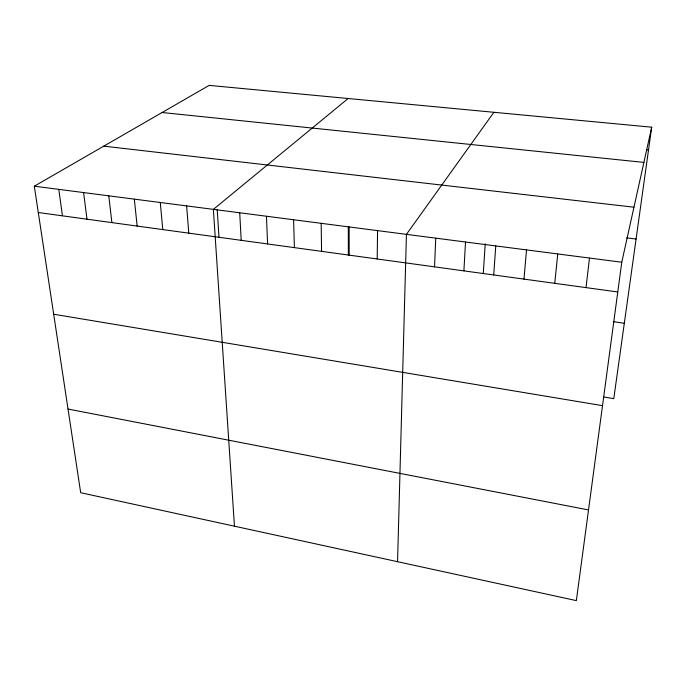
<?xml version="1.0" encoding="UTF-8"?>
<svg xmlns="http://www.w3.org/2000/svg" width="686" height="686" viewBox="0 0 686 686"><rect width="100%" height="100%" fill="white"/><g stroke="black" fill="none" stroke-linecap="round" stroke-linejoin="round"><path stroke-width="1.03" d="M377.197 258.991L377.566 230.625M397.563 561.697L406.429 234.363L493.894 112.29M434.547 266.854L435.739 238.153M463.899 270.876L465.52 242.012M483.261 273.62L485.234 243.813M493.706 274.957L495.772 245.922M523.984 279.116L526.505 249.901M554.751 283.335L557.744 253.949M586.007 287.614L589.497 258.056M651.7 127.202L621.765 262.232L576.351 600.619L80.691 492.72L34.3 186.189L209.17 85.381L651.7 127.202L613.781 398.643L603.671 396.98M348.145 98.518L213.372 209.376L234.449 526.188M646.418 149.805L648.51 150.02M162.11 112.513L643.897 162.411M103.749 146.152L633.967 207.206M626.635 237.862L636.076 239.028M34.3 186.189L621.765 262.232M38.287 212.514L617.777 291.97M613.773 321.751L624.311 323.269M53.68 314.222L602.522 405.658M68.025 409.045L588.528 509.938M58.764 189.362L62.469 215.833M83.589 192.569L87.002 219.194M108.774 195.836L111.887 222.607M134.336 199.146L137.149 226.071M160.284 202.499L162.779 229.587M186.626 205.911L188.787 233.154M217.205 209.564L219.014 237.57M239.714 212.78L241.206 240.34M266.46 216.244L267.6 243.959M293.608 219.76L294.388 247.629M321.168 223.327L321.571 251.359M349.148 226.946L349.174 255.141M348.317 227.126L348.351 255.312"/></g></svg>
